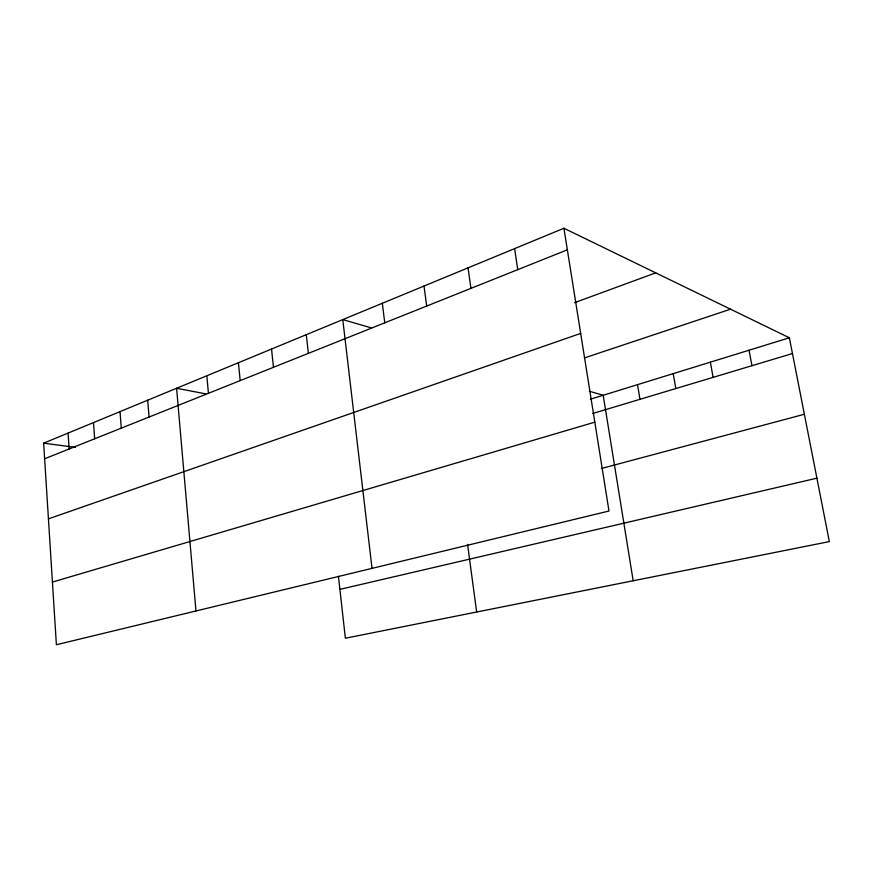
<?xml version="1.0" encoding="UTF-8"?>
<svg xmlns="http://www.w3.org/2000/svg" width="873" height="873" viewBox="0 0 873 873"><rect width="100%" height="100%" fill="white"/><g stroke="black" fill="none" stroke-linecap="round" stroke-linejoin="round"><path stroke-width="1.31" d="M563.914 228.257L608.983 511.021L56.385 644.743L43.65 443.178L563.914 228.257L789.367 337.775L829.35 541.598L345.37 638.228L338.44 576.3M44.632 458.783L567.352 249.831M574.543 302.68L655.721 272.856M48.43 518.857L580.665 333.399M584.463 357.919L730.526 309.195M590.366 399.223L789.367 337.775M592.636 413.518L792.466 353.543M52.424 582.073L594.819 422.161M601.399 468.506L804.371 414.249M339.903 589.373L816.91 478.175M43.65 443.178L75.525 447.347M205.701 393.843L176.586 388.267L195.978 610.969M370.85 327.757L342.773 319.605L372.029 568.367M589.373 391.246L603.188 395.262L633.176 580.763M749.045 350.226L751.959 365.7M710.349 362.175L713.11 377.354M673.214 373.644L675.811 388.55M637.519 384.666L639.974 399.31M514.601 248.619L517.754 269.659M468.048 267.858L470.94 288.374M467.568 544.381L476.658 612.017M424.016 286.038L426.679 306.063M382.319 303.269L384.764 322.814M306.292 334.675L308.365 353.358M271.547 349.036L273.456 367.315M238.427 362.721L240.184 380.617M206.803 375.783L208.429 393.308M147.69 400.205L149.065 417.032M120.016 411.63L121.282 428.141M93.498 422.587L94.666 438.781M68.061 433.095L69.142 448.984"/></g></svg>
